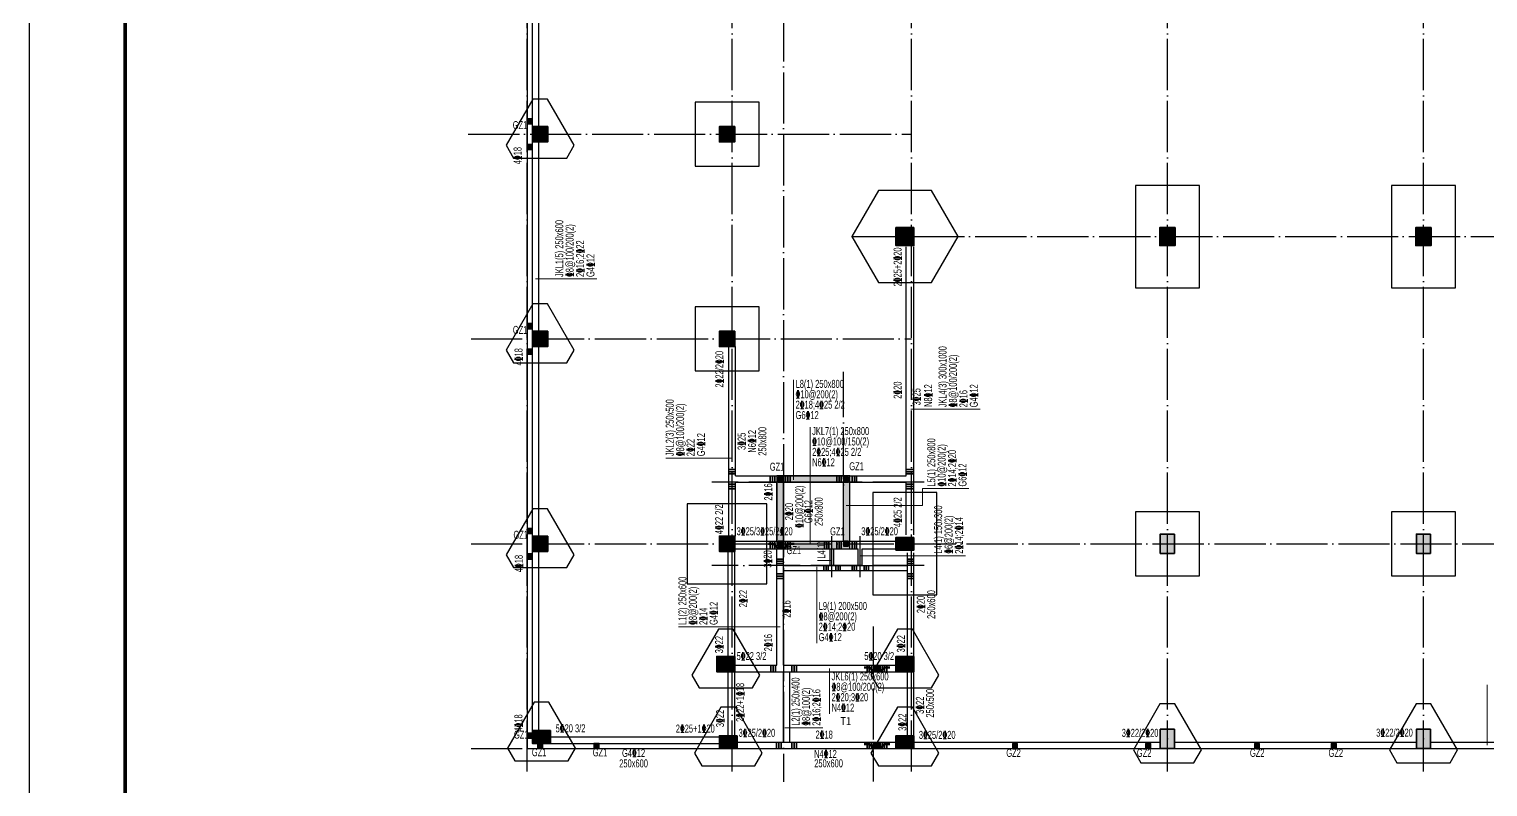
# Model space of a CAD drawing. Extents: x -695511 to 885008, y -751583 to -95266.
# Drawn here: x -250451 to -193477, y -399807 to -370206 of the extents above; entities that cross this region are included whole.
import ezdxf
from ezdxf.enums import TextEntityAlignment as Align

# ---------------------------------------------------------------- set-up
doc = ezdxf.new("R2010")
doc.units = 0
doc.header["$LTSCALE"] = 1000
doc.header["$MEASUREMENT"] = 0
doc.linetypes.add('DOTE', pattern=[2.42, 2, -0.2, 0.02, -0.2])
doc.linetypes.add('线型3', pattern=[750, 500, -250])
for name, color, linetype in [('3T_GLASS', 5, 'Continuous'), ('3T_WOOD', 21, 'Continuous'), ('_0', 7, 'Continuous'), ('BASE', 2, 'Continuous'), ('DOTE', 1, 'Continuous'), ('GZ', 211, 'Continuous'), ('PUB_TITLE', 4, 'Continuous'), ('SEDOTE', 40, 'DOTE'), ('TZ', 11, 'Continuous'), ('填充', 8, 'Continuous')]:
    doc.layers.add(name, color=color, linetype=linetype)
for name, color, linetype, lineweight in [('BEAM', 4, 'Continuous', 25), ('BEAM-DASH', 4, '线型3', 25), ('梁原位标注', 7, 'Continuous', 18), ('梁名称编号', 2, 'Continuous', 18), ('梁标注引线', 2, 'Continuous', 18), ('梁附加吊筋', 1, 'Continuous', 50), ('梁附加箍筋', 1, 'Continuous', 35), ('梁集中标注', 2, 'Continuous', 18), ('砼柱', 2, 'Continuous', 35)]:
    doc.layers.add(name, color=color, linetype=linetype, lineweight=lineweight)
doc.styles.add('宋体', font='simsun.ttc')
doc.styles.add('样式 1', font='GS_TXT.shx', dxfattribs={"width": 0.7, "height": 375, "bigfont": 'yjkchn.shx'})

# ---------------------------------------------------------------- blocks, each defined once
blk = doc.blocks.new('zw')
at = {"layer": 'DOTE', "linetype": 'DOTE'}
for p, q in [((-185373, -1049032), (-185373, -1007232)), ((-177373, -1049032), (-177373, -1007232)), ((-170373, -1049032), (-170373, -1007232)), ((-160373, -1049032), (-160373, -1007232)), ((-150373, -1049032), (-150373, -1007232)), ((-187684, -1024132), (-170373, -1024132)), ((-172717, -1028132), (-73373, -1028132)), ((-187573, -1032132), (-170373, -1032132)), ((-187573, -1040132), (-73373, -1040132)), ((-187573, -1048132), (-73373, -1048132))]:
    blk.add_line(p, q, dxfattribs=at)
blk = doc.blocks.new('1fmb')
at = {"layer": '3T_WOOD'}
h = blk.add_hatch(dxfattribs=at)
h.set_pattern_fill('钢筋混凝土', color=256, scale=100)
h.set_pattern_definition([(45, (0, 0), (-176.776695, 176.776695), []), (50, (0, 0), (717.2602, -62.75213), [75, -825]), (355, (0, 0), (-138.75133, 752.19213), [60, -660]), (100.4514, (59.8, -5.2), (578.5094, 689.43954), [63.7402, -701.1421]), (46.1842, (0, 200), (1067.24105, -165.519), [112.5, -1237.5]), (96.6356, (88.9, 186.2), (934.6627, 974.1179), [95.6103, -1051.713]), (351.1842, (0, 200), (934.662, 974.1186), [90, -990]), (21, (100, 150), (596.90705, -402.6189), [75, -825]), (326, (100, 150), (243.3153, 725.15005), [60, -660]), (71.4514, (149.74, 116.45), (840.2226, 322.5305), [63.7402, -701.1421]), (37.5, (0, 0), (12.159855, 332.89385), [0, -652, 0, -670, 0, -662.5]), (7.5, (0, 0), (263.06954, 394.41171), [0, -382, 0, -637, 0, -252.5]), (327.5, (-223, 0), (533.82244, -22.55487), [0, -250, 0, -780, 0, -1035]), (317.5, (-323, 0), (583.18617, 100.10498), [0, -325, 0, -518, 0, -735])])
h.paths.add_polyline_path([(-166623, -771847), (-166623, -767894), (-170523, -767894), (-170523, -771847)])
h.paths.add_polyline_path([(-172773, -797244), (-175623, -797244), (-175623, -800094), (-172773, -800094)])
h.paths.add_polyline_path([(-77373, -767894), (-82873, -767894), (-82873, -774044), (-77373, -774044)])
h.paths.add_polyline_path([(-170273, -771597), (-170273, -768144), (-166873, -768144), (-166873, -771597)], flags=16)
h.paths.add_polyline_path([(-173023, -797494), (-173023, -799794), (-175373, -799794), (-175373, -797494)], flags=16)
h.paths.add_polyline_path([(-77623, -768144), (-77623, -773794), (-82623, -773794), (-82623, -768144)], flags=16)
for points in [[(-172773, -797244), (-175623, -797244), (-175623, -800094), (-172773, -800094)], [(-173023, -797494), (-175373, -797494), (-175373, -799794), (-173023, -799794)]]:
    blk.add_lwpolyline(points, close=True, dxfattribs=at)
at = {"layer": 'BEAM'}
for p, q in [((-185173, -783644), (-185173, -776144)), ((-184923, -783644), (-184923, -776144)), ((-185173, -791644), (-185173, -784144)), ((-184923, -791644), (-184923, -784144)), ((-170573, -797244), (-170573, -788294)), ((-170273, -797369), (-170273, -788294)), ((-185173, -799644), (-185173, -792144)), ((-184923, -799644), (-184923, -792144)), ((-177498, -797369), (-177498, -792194)), ((-177248, -797244), (-177248, -792194)), ((-177498, -799594), (-177498, -797369)), ((-177248, -797244), (-175498, -797244)), ((-177248, -799594), (-177248, -797494)), ((-177248, -797494), (-175623, -797494)), ((-175623, -799794), (-175623, -797494)), ((-175498, -797244), (-172898, -797244)), ((-172898, -797244), (-170573, -797244)), ((-172773, -797494), (-170573, -797494)), ((-172773, -799794), (-172773, -797494)), ((-170573, -799544), (-170573, -797494)), ((-170273, -799544), (-170273, -797369)), ((-177248, -799794), (-175623, -799794)), ((-172773, -799794), (-170873, -799794)), ((-185173, -807194), (-185173, -800144)), ((-184923, -807194), (-184923, -800144)), ((-177523, -804394), (-177523, -800194)), ((-177273, -804394), (-177273, -800194)), ((-177248, -800094), (-175373, -800094)), ((-175623, -804644), (-175623, -800094)), ((-175623, -800094), (-173548, -800094)), ((-175373, -804644), (-175373, -800094)), ((-173548, -800744), (-173548, -800094)), ((-173398, -800094), (-172448, -800094)), ((-173398, -800744), (-173398, -800094)), ((-172448, -800744), (-172448, -800094)), ((-172298, -800094), (-170873, -800094)), ((-172298, -800744), (-172298, -800094)), ((-170523, -804394), (-170523, -800244)), ((-170273, -804394), (-170273, -800244)), ((-175373, -800744), (-170523, -800744)), ((-175373, -800944), (-170523, -800944)), ((-177523, -807394), (-177523, -804894)), ((-177273, -804644), (-175623, -804644)), ((-177273, -807394), (-177273, -804894)), ((-177273, -804894), (-175473, -804894)), ((-175473, -804894), (-170773, -804894)), ((-175373, -804644), (-170773, -804644)), ((-175373, -807644), (-175373, -804894)), ((-175123, -807644), (-175123, -804894)), ((-170523, -807394), (-170523, -804894)), ((-170273, -807394), (-170273, -804894)), ((-184673, -807444), (-177773, -807444)), ((-184673, -807694), (-177773, -807694)), ((-177273, -807644), (-170773, -807644)), ((-177273, -807894), (-170773, -807894)), ((-170273, -807644), (-160623, -807644)), ((-170273, -807894), (-160623, -807894)), ((-160123, -807644), (-150623, -807644)), ((-160123, -807894), (-150623, -807894)), ((-150123, -807644), (-140623, -807644)), ((-150123, -807894), (-140623, -807894))]:
    blk.add_line(p, q, dxfattribs=at)
at = {"layer": 'BEAM-DASH'}
for p, q in [((-175373, -799794), (-175373, -797494)), ((-175373, -797494), (-173023, -797494)), ((-173023, -799794), (-173023, -797494)), ((-175373, -799794), (-173023, -799794))]:
    blk.add_line(p, q, dxfattribs=at)
blk = doc.blocks.new('1fcol')
at = {"layer": '填充'}
h = blk.add_hatch(color=256, dxfattribs=at)
h.dxf.hatch_style = 1
h.paths.add_polyline_path([(-213743, -878963), (-214343, -878963), (-214343, -879563), (-213743, -879563)])
h = blk.add_hatch(color=256, dxfattribs=at)
h.dxf.hatch_style = 1
h.paths.add_polyline_path([(-206443, -878963), (-207043, -878963), (-207043, -879563), (-206443, -879563)])
h = blk.add_hatch(color=256, dxfattribs=at)
h.dxf.hatch_style = 1
h.paths.add_polyline_path([(-199443, -882913), (-200143, -882913), (-200143, -883613), (-199443, -883613)])
h = blk.add_hatch(color=256, dxfattribs=at)
h.dxf.hatch_style = 1
h.paths.add_polyline_path([(-189243, -882913), (-189843, -882913), (-189843, -883613), (-189243, -883613)])
h = blk.add_hatch(color=256, dxfattribs=at)
h.dxf.hatch_style = 1
h.paths.add_polyline_path([(-179243, -882913), (-179843, -882913), (-179843, -883613), (-179243, -883613)])
h = blk.add_hatch(color=256, dxfattribs=at)
h.dxf.hatch_style = 1
h.paths.add_polyline_path([(-213743, -886963), (-214343, -886963), (-214343, -887563), (-213743, -887563)])
h = blk.add_hatch(color=256, dxfattribs=at)
h.dxf.hatch_style = 1
h.paths.add_polyline_path([(-206443, -886963), (-207043, -886963), (-207043, -887563), (-206443, -887563)])
h = blk.add_hatch(color=256, dxfattribs=at)
h.dxf.hatch_style = 1
h.paths.add_polyline_path([(-213743, -894963), (-214343, -894963), (-214343, -895563), (-213743, -895563)])
h = blk.add_hatch(color=256, dxfattribs=at)
h.dxf.hatch_style = 1
h.paths.add_polyline_path([(-206443, -894963), (-207043, -894963), (-207043, -895563), (-206443, -895563)])
h = blk.add_hatch(color=256, dxfattribs=at)
h.dxf.hatch_style = 1
h.paths.add_polyline_path([(-199443, -895013), (-200143, -895013), (-200143, -895513), (-199443, -895513)])
h = blk.add_hatch(color=256, dxfattribs=at)
h.dxf.hatch_style = 1
h.paths.add_polyline_path([(-189268, -894888), (-189818, -894888), (-189818, -895638), (-189268, -895638)])
h = blk.add_hatch(color=256, dxfattribs=at)
h.dxf.hatch_style = 1
h.paths.add_polyline_path([(-179268, -894888), (-179818, -894888), (-179818, -895638), (-179268, -895638)])
h = blk.add_hatch(color=256, dxfattribs=at)
h.dxf.hatch_style = 1
h.paths.add_polyline_path([(-206443, -899663), (-207143, -899663), (-207143, -900263), (-206443, -900263)])
h = blk.add_hatch(color=256, dxfattribs=at)
h.dxf.hatch_style = 1
h.paths.add_polyline_path([(-199443, -899663), (-200143, -899663), (-200143, -900263), (-199443, -900263)])
h = blk.add_hatch(color=256, dxfattribs=at)
h.dxf.hatch_style = 1
h.paths.add_polyline_path([(-213643, -902563), (-214343, -902563), (-214343, -903063), (-213643, -903063)])
h = blk.add_hatch(color=256, dxfattribs=at)
h.dxf.hatch_style = 1
h.paths.add_polyline_path([(-206343, -902763), (-207043, -902763), (-207043, -903263), (-206343, -903263)])
h = blk.add_hatch(color=256, dxfattribs=at)
h.dxf.hatch_style = 1
h.paths.add_polyline_path([(-199443, -902763), (-200143, -902763), (-200143, -903263), (-199443, -903263)])
h = blk.add_hatch(color=256, dxfattribs=at)
h.dxf.hatch_style = 1
h.paths.add_polyline_path([(-189268, -902513), (-189818, -902513), (-189818, -903263), (-189268, -903263)])
h = blk.add_hatch(color=256, dxfattribs=at)
h.dxf.hatch_style = 1
h.paths.add_polyline_path([(-179268, -902513), (-179818, -902513), (-179818, -903263), (-179268, -903263)])
at = {"layer": '砼柱', "lineweight": 35}
for points in [[(-213743, -878963), (-214343, -878963), (-214343, -879563), (-213743, -879563)], [(-206443, -878963), (-207043, -878963), (-207043, -879563), (-206443, -879563)], [(-199443, -882913), (-200143, -882913), (-200143, -883613), (-199443, -883613)], [(-189243, -882913), (-189843, -882913), (-189843, -883613), (-189243, -883613)], [(-179243, -882913), (-179843, -882913), (-179843, -883613), (-179243, -883613)], [(-213743, -886963), (-214343, -886963), (-214343, -887563), (-213743, -887563)], [(-206443, -886963), (-207043, -886963), (-207043, -887563), (-206443, -887563)], [(-213743, -894963), (-214343, -894963), (-214343, -895563), (-213743, -895563)], [(-206443, -894963), (-207043, -894963), (-207043, -895563), (-206443, -895563)], [(-199443, -895013), (-200143, -895013), (-200143, -895513), (-199443, -895513)], [(-189268, -894888), (-189818, -894888), (-189818, -895638), (-189268, -895638)], [(-179268, -894888), (-179818, -894888), (-179818, -895638), (-179268, -895638)], [(-206443, -899663), (-207143, -899663), (-207143, -900263), (-206443, -900263)], [(-199443, -899663), (-200143, -899663), (-200143, -900263), (-199443, -900263)], [(-213643, -902563), (-214343, -902563), (-214343, -903063), (-213643, -903063)], [(-206343, -902763), (-207043, -902763), (-207043, -903263), (-206343, -903263)], [(-199443, -902763), (-200143, -902763), (-200143, -903263), (-199443, -903263)], [(-189268, -902513), (-189818, -902513), (-189818, -903263), (-189268, -903263)], [(-179268, -902513), (-179818, -902513), (-179818, -903263), (-179268, -903263)]]:
    blk.add_lwpolyline(points, close=True, dxfattribs=at)
blk = doc.blocks.new('1fgzz')
at = {"layer": 'GZ'}
h = blk.add_hatch(color=256, dxfattribs=at)
h.dxf.hatch_style = 1
h.paths.add_polyline_path([(-184082, -645301), (-184082, -645101), (-184282, -645101), (-184282, -645301)])
h = blk.add_hatch(color=256, dxfattribs=at)
h.dxf.hatch_style = 1
h.paths.add_polyline_path([(-184082, -646301), (-184082, -646101), (-184282, -646101), (-184282, -646301)])
h = blk.add_hatch(color=256, dxfattribs=at)
h.dxf.hatch_style = 1
h.paths.add_polyline_path([(-184082, -653301), (-184082, -653101), (-184282, -653101), (-184282, -653301)])
h = blk.add_hatch(color=256, dxfattribs=at)
h.dxf.hatch_style = 1
h.paths.add_polyline_path([(-184082, -654301), (-184082, -654101), (-184282, -654101), (-184282, -654301)])
h = blk.add_hatch(color=256, dxfattribs=at)
h.dxf.hatch_style = 1
h.paths.add_polyline_path([(-174282, -659301), (-174282, -659101), (-174482, -659101), (-174482, -659301)])
h = blk.add_hatch(color=256, dxfattribs=at)
h.dxf.hatch_style = 1
h.paths.add_polyline_path([(-171732, -659301), (-171732, -659101), (-171932, -659101), (-171932, -659301)])
h = blk.add_hatch(color=256, dxfattribs=at)
h.dxf.hatch_style = 1
h.paths.add_polyline_path([(-184082, -661301), (-184082, -661101), (-184282, -661101), (-184282, -661301)])
h = blk.add_hatch(color=256, dxfattribs=at)
h.dxf.hatch_style = 1
h.paths.add_polyline_path([(-174282, -661801), (-174282, -661601), (-174482, -661601), (-174482, -661801)])
h = blk.add_hatch(color=256, dxfattribs=at)
h.dxf.hatch_style = 1
h.paths.add_polyline_path([(-171732, -661801), (-171732, -661601), (-171932, -661601), (-171932, -661801)])
h = blk.add_hatch(color=256, dxfattribs=at)
h.dxf.hatch_style = 1
h.paths.add_polyline_path([(-184082, -662300), (-184082, -662100), (-184282, -662100), (-184282, -662300)])
h = blk.add_hatch(color=256, dxfattribs=at)
h.dxf.hatch_style = 1
h.paths.add_polyline_path([(-184082, -669300), (-184082, -669100), (-184282, -669100), (-184282, -669300)])
h = blk.add_hatch(color=256, dxfattribs=at)
h.dxf.hatch_style = 1
h.paths.add_polyline_path([(-183682, -669701), (-183682, -669501), (-183882, -669501), (-183882, -669701)])
h = blk.add_hatch(color=256, dxfattribs=at)
h.dxf.hatch_style = 1
h.paths.add_polyline_path([(-181482, -669701), (-181482, -669501), (-181682, -669501), (-181682, -669701)])
h = blk.add_hatch(color=256, dxfattribs=at)
h.dxf.hatch_style = 1
h.paths.add_polyline_path([(-165132, -669701), (-165132, -669501), (-165332, -669501), (-165332, -669701)])
h = blk.add_hatch(color=256, dxfattribs=at)
h.dxf.hatch_style = 1
h.paths.add_polyline_path([(-159932, -669701), (-159932, -669501), (-160132, -669501), (-160132, -669701)])
h = blk.add_hatch(color=256, dxfattribs=at)
h.dxf.hatch_style = 1
h.paths.add_polyline_path([(-155682, -669701), (-155682, -669501), (-155882, -669501), (-155882, -669701)])
h = blk.add_hatch(color=256, dxfattribs=at)
h.dxf.hatch_style = 1
h.paths.add_polyline_path([(-152682, -669701), (-152682, -669501), (-152882, -669501), (-152882, -669701)])
for points in [[(-184082, -645301), (-184082, -645101), (-184282, -645101), (-184282, -645301), (-184082, -645301)], [(-184082, -646301), (-184082, -646101), (-184282, -646101), (-184282, -646301), (-184082, -646301)], [(-184082, -653301), (-184082, -653101), (-184282, -653101), (-184282, -653301), (-184082, -653301)], [(-184082, -654301), (-184082, -654101), (-184282, -654101), (-184282, -654301), (-184082, -654301)], [(-174282, -659301), (-174282, -659101), (-174482, -659101), (-174482, -659301), (-174282, -659301)], [(-171732, -659301), (-171732, -659101), (-171932, -659101), (-171932, -659301), (-171732, -659301)], [(-184082, -661301), (-184082, -661101), (-184282, -661101), (-184282, -661301), (-184082, -661301)], [(-174282, -661801), (-174282, -661601), (-174482, -661601), (-174482, -661801), (-174282, -661801)], [(-171732, -661801), (-171732, -661601), (-171932, -661601), (-171932, -661801), (-171732, -661801)], [(-184082, -662300), (-184082, -662100), (-184282, -662100), (-184282, -662300), (-184082, -662300)], [(-184082, -669300), (-184082, -669100), (-184282, -669100), (-184282, -669300), (-184082, -669300)], [(-183682, -669701), (-183682, -669501), (-183882, -669501), (-183882, -669701), (-183682, -669701)], [(-181482, -669701), (-181482, -669501), (-181682, -669501), (-181682, -669701), (-181482, -669701)], [(-165132, -669701), (-165132, -669501), (-165332, -669501), (-165332, -669701), (-165132, -669701)], [(-159932, -669701), (-159932, -669501), (-160132, -669501), (-160132, -669701), (-159932, -669701)], [(-155682, -669701), (-155682, -669501), (-155882, -669501), (-155882, -669701), (-155682, -669701)], [(-152682, -669701), (-152682, -669501), (-152882, -669501), (-152882, -669701), (-152682, -669701)]]:
    blk.add_lwpolyline(points, dxfattribs=at)
blk = doc.blocks.new('ct1')
at = {"layer": 'BASE', "color": 9}
for points in [[(-538289, -680457), (-539327, -682256), (-539039, -682756), (-536961, -682756), (-536673, -682256), (-537711, -680457)], [(-529450, -683073), (-529450, -680573), (-531950, -680573), (-531950, -683073)], [(-524789, -684024), (-525827, -685823), (-524789, -687622), (-522711, -687622), (-521673, -685823), (-522711, -684024)], [(-514750, -687823), (-512250, -687823), (-512250, -683823), (-514750, -683823)], [(-504750, -687823), (-502250, -687823), (-502250, -683823), (-504750, -683823)], [(-538289, -688457), (-539327, -690256), (-539039, -690756), (-536961, -690756), (-536673, -690256), (-537711, -688457)], [(-529450, -691073), (-529450, -688573), (-531950, -688573), (-531950, -691073)], [(-525000, -699823), (-522500, -699823), (-522500, -695823), (-525000, -695823)], [(-538289, -696457), (-539327, -698256), (-539039, -698756), (-536961, -698756), (-536673, -698256), (-537711, -696457)], [(-532261, -699384), (-529139, -699384), (-529139, -696262), (-532261, -696262)], [(-512250, -699073), (-512250, -696573), (-514750, -696573), (-514750, -699073)], [(-502250, -699073), (-502250, -696573), (-504750, -696573), (-504750, -699073)], [(-531039, -701157), (-532077, -702956), (-531789, -703456), (-529711, -703456), (-529423, -702956), (-530461, -701157)], [(-524039, -701157), (-525077, -702956), (-524789, -703456), (-522711, -703456), (-522423, -702956), (-523461, -701157)], [(-538239, -704007), (-539277, -705806), (-538989, -706306), (-536911, -706306), (-536623, -705806), (-537661, -704007)], [(-513789, -704082), (-514827, -705881), (-514539, -706381), (-512461, -706381), (-512173, -705881), (-513211, -704082)], [(-503789, -704082), (-504827, -705881), (-504539, -706381), (-502461, -706381), (-502173, -705881), (-503211, -704082)], [(-530939, -704207), (-531977, -706006), (-531689, -706506), (-529611, -706506), (-529323, -706006), (-530361, -704207)], [(-524039, -704207), (-525077, -706006), (-524789, -706506), (-522711, -706506), (-522423, -706006), (-523461, -704207)]]:
    blk.add_lwpolyline(points, close=True, dxfattribs=at)
for p in [(-523750, -685823), (-513500, -685823), (-513500, -685823), (-503500, -685823), (-503500, -685823), (-538000, -689823), (-530700, -689823), (-538000, -697823), (-530700, -697823), (-523750, -697823), (-523750, -697823), (-513500, -697823), (-503500, -697823), (-530750, -702523), (-523750, -702523), (-537950, -705373), (-530650, -705573), (-523750, -705573), (-513500, -705448), (-503500, -705448)]:
    blk.add_point(p, dxfattribs=at)

msp = doc.modelspace()

# ---------------------------------------------------------------- hatches: boundary and pattern name
at = {"layer": 'TZ'}
h = msp.add_hatch(color=256, dxfattribs=at)
h.dxf.hatch_style = 1
h.paths.add_polyline_path([(-217483.3, -395108.8), (-217483.3, -395308.8), (-217183.3, -395308.8), (-217183.3, -395108.8)])
h = msp.add_hatch(color=256, dxfattribs=at)
h.dxf.hatch_style = 1
h.paths.add_polyline_path([(-217483.3, -398108.8), (-217483.3, -398308.8), (-217183.3, -398308.8), (-217183.3, -398108.8)])

# ---------------------------------------------------------------- linework, layer by layer
at = {"layer": '_0'}
msp.add_lwpolyline([(-223493.3, -358308.8), (-230993.3, -358308.8), (-230993.3, -398308.8), (-223493.3, -398308.8)], dxfattribs=at)
at = {"layer": 'PUB_TITLE'}
msp.add_lwpolyline([(-250451, -429704.5), (-92801, -429704.5), (-92801, -340604.5), (-250451, -340604.5)], close=True, dxfattribs=at)
at = {"layer": 'PUB_TITLE', "const_width": 150}
msp.add_lwpolyline([(-246701, -428204.5), (-94301, -428204.5), (-94301, -342104.5), (-246701, -342104.5)], close=True, dxfattribs=at)
at = {"layer": 'SEDOTE', "linetype": 'DOTE'}
msp.add_line((-220993.3, -357372.5), (-220993.3, -399608.5), dxfattribs=at)
for points in [[(-218643.3, -390208.8), (-218643.3, -383589)], [(-215499.5, -387908.8), (-223781.4, -387908.8)], [(-219093.3, -391611), (-219093.3, -390017.8)], [(-217993.3, -391611), (-217993.3, -390017.8)], [(-215499.5, -391158.8), (-223781.4, -391158.8)], [(-217483.3, -393541.1), (-217483.3, -399592.3)]]:
    msp.add_lwpolyline(points, dxfattribs=at)
at = {"layer": 'TZ'}
for points in [[(-217483.3, -395108.8), (-217483.3, -395308.8), (-217183.3, -395308.8), (-217183.3, -395108.8)], [(-217483.3, -398108.8), (-217483.3, -398308.8), (-217183.3, -398308.8), (-217183.3, -398108.8)]]:
    msp.add_lwpolyline(points, close=True, dxfattribs=at)
at = {"layer": '梁标注引线', "color": 6, "lineweight": 18}
for p, q in [((-230668.3, -379963.9), (-228277.6, -379963.9)), ((-216018.3, -385055.9), (-213305.1, -385055.9)), ((-219943.8, -390308.8), (-219943.8, -385751.3)), ((-223018.3, -386965.5), (-225586.5, -386965.5)), ((-219186.5, -395183.8), (-219186.5, -396960.4)), ((-193499, -398183.8), (-193499, -395826.2))]:
    msp.add_line(p, q, dxfattribs=at)
at = {"layer": '梁标注引线', "color": 3, "lineweight": 18}
for p, q in [((-220590.4, -387808.8), (-220590.4, -383907.4)), ((-217993.3, -390775.7), (-213883.9, -390775.7)), ((-219688.6, -391208.8), (-219688.6, -394193.7)), ((-219093.3, -390966), (-219663.9, -390966)), ((-221118.3, -393557.5), (-225091.1, -393557.5)), ((-220934.4, -397496.2), (-219454.6, -397496.2))]:
    msp.add_line(p, q, dxfattribs=at)
msp.add_lwpolyline([(-218543.3, -388808.8), (-215555.9, -388808.8), (-215555.9, -388151), (-213745.8, -388151)], dxfattribs=at)
at = {"layer": '梁附加吊筋', "lineweight": 50}
for points in [[(-221573.9, -390316.3), (-221373.9, -390316.3), (-221223.9, -390466.3), (-220923.9, -390466.3), (-220773.9, -390316.3), (-220573.9, -390316.3)], [(-217833.5, -395138.3), (-217633.5, -395138.3), (-217483.5, -395288.3), (-217183.5, -395288.3), (-217033.5, -395138.3), (-216833.5, -395138.3)], [(-217833.5, -398138.3), (-217633.5, -398138.3), (-217483.5, -398288.3), (-217183.5, -398288.3), (-217033.5, -398138.3), (-216833.5, -398138.3)]]:
    msp.add_lwpolyline(points, dxfattribs=at)
at = {"layer": '梁附加箍筋', "lineweight": 35}
for p, q in [((-222868.3, -387408.7), (-223118.3, -387408.7)), ((-215893.3, -387408.7), (-216193.3, -387408.7)), ((-222868.3, -387496.2), (-223118.3, -387496.2)), ((-222868.3, -387583.7), (-223118.3, -387583.7)), ((-222868.3, -387985.7), (-223118.3, -387985.7)), ((-221505.8, -387908.8), (-221505.8, -387658.8)), ((-221418.3, -387908.8), (-221418.3, -387658.8)), ((-221330.8, -387908.8), (-221330.8, -387658.8)), ((-220905.8, -387908.8), (-220905.8, -387658.8)), ((-220818.3, -387908.8), (-220818.3, -387658.8)), ((-220730.8, -387908.8), (-220730.8, -387658.8)), ((-218905.8, -387908.8), (-218905.8, -387658.8)), ((-218818.3, -387908.8), (-218818.3, -387658.8)), ((-218730.8, -387908.8), (-218730.8, -387658.8)), ((-218305.8, -387908.8), (-218305.8, -387658.8)), ((-218218.3, -387908.8), (-218218.3, -387658.8)), ((-218130.8, -387908.8), (-218130.8, -387658.8)), ((-215893.3, -387496.2), (-216193.3, -387496.2)), ((-215893.3, -387583.7), (-216193.3, -387583.7)), ((-215893.3, -387985.7), (-216193.3, -387985.7)), ((-222868.3, -388073.2), (-223118.3, -388073.2)), ((-222868.3, -388160.7), (-223118.3, -388160.7)), ((-215893.3, -388073.2), (-216193.3, -388073.2)), ((-215893.3, -388160.7), (-216193.3, -388160.7)), ((-221505.8, -390508.8), (-221505.8, -390208.8)), ((-221418.3, -390508.8), (-221418.3, -390208.8)), ((-221330.8, -390508.8), (-221330.8, -390208.8)), ((-220905.8, -390508.8), (-220905.8, -390208.8)), ((-220818.3, -390508.8), (-220818.3, -390208.8)), ((-220730.8, -390508.8), (-220730.8, -390208.8)), ((-219385.3, -390508.8), (-219385.3, -390208.8)), ((-219297.8, -390508.8), (-219297.8, -390208.8)), ((-219210.3, -390508.8), (-219210.3, -390208.8)), ((-218905.8, -390508.8), (-218905.8, -390208.8)), ((-218818.3, -390508.8), (-218818.3, -390208.8)), ((-218730.8, -390508.8), (-218730.8, -390208.8)), ((-218305.8, -390508.8), (-218305.8, -390208.8)), ((-218218.3, -390508.8), (-218218.3, -390208.8)), ((-218130.8, -390508.8), (-218130.8, -390208.8)), ((-220993.3, -390908.7), (-221243.3, -390908.7)), ((-220993.3, -390996.2), (-221243.3, -390996.2)), ((-220993.3, -391083.7), (-221243.3, -391083.7)), ((-219411.4, -391358.8), (-219411.4, -391158.8)), ((-219323.9, -391358.8), (-219323.9, -391158.8)), ((-219236.4, -391358.8), (-219236.4, -391158.8)), ((-218942.9, -391358.8), (-218942.9, -391158.8)), ((-218855.4, -391358.8), (-218855.4, -391158.8)), ((-218767.9, -391358.8), (-218767.9, -391158.8)), ((-218311.4, -391358.8), (-218311.4, -391158.8)), ((-218223.9, -391358.8), (-218223.9, -391158.8)), ((-218136.4, -391358.8), (-218136.4, -391158.8)), ((-217842.9, -391358.8), (-217842.9, -391158.8)), ((-217755.4, -391358.8), (-217755.4, -391158.8)), ((-217667.9, -391358.8), (-217667.9, -391158.8)), ((-215893.3, -390908.7), (-216143.3, -390908.7)), ((-215893.3, -390996.2), (-216143.3, -390996.2)), ((-215893.3, -391083.7), (-216143.3, -391083.7)), ((-220993.3, -391485.7), (-221243.3, -391485.7)), ((-220993.3, -391573.2), (-221243.3, -391573.2)), ((-220993.3, -391660.7), (-221243.3, -391660.7)), ((-215893.3, -391485.7), (-216143.3, -391485.7)), ((-215893.3, -391573.2), (-216143.3, -391573.2)), ((-215893.3, -391660.7), (-216143.3, -391660.7)), ((-221476.8, -395308.8), (-221476.8, -395058.8)), ((-221389.3, -395308.8), (-221389.3, -395058.8)), ((-221301.8, -395308.8), (-221301.8, -395058.8)), ((-220655.8, -395308.8), (-220655.8, -395058.8)), ((-220568.3, -395308.8), (-220568.3, -395058.8)), ((-220480.8, -395308.8), (-220480.8, -395058.8)), ((-217725.3, -395310.8), (-217725.3, -395060.8)), ((-217637.8, -395310.8), (-217637.8, -395060.8)), ((-217550.3, -395310.8), (-217550.3, -395060.8)), ((-217125.3, -395310.8), (-217125.3, -395060.8)), ((-217037.8, -395310.8), (-217037.8, -395060.8)), ((-216950.3, -395310.8), (-216950.3, -395060.8)), ((-221255.8, -398308.8), (-221255.8, -398058.8)), ((-221168.3, -398308.8), (-221168.3, -398058.8)), ((-221080.8, -398308.8), (-221080.8, -398058.8)), ((-220655.8, -398308.8), (-220655.8, -398058.8)), ((-220568.3, -398308.8), (-220568.3, -398058.8)), ((-220480.8, -398308.8), (-220480.8, -398058.8)), ((-217725.3, -398310.8), (-217725.3, -398060.8)), ((-217637.8, -398310.8), (-217637.8, -398060.8)), ((-217550.3, -398310.8), (-217550.3, -398060.8)), ((-217125.3, -398310.8), (-217125.3, -398060.8)), ((-217037.8, -398310.8), (-217037.8, -398060.8)), ((-216950.3, -398310.8), (-216950.3, -398060.8))]:
    msp.add_line(p, q, dxfattribs=at)

# ---------------------------------------------------------------- block references
for name, p in [('zw', (-45620.4, 649822.7)), ('1fcol', (-16450.6, 504954))]:
    msp.add_blockref(name, p)
at = {"layer": '3T_GLASS'}
msp.add_blockref('1fmb', (-45620.4, 409584.7), dxfattribs=at)
at = {"layer": 'GZ'}
for name, p in [('ct1', (307506.8, 307514.2)), ('1fgzz', (-46711.7, 271391.8))]:
    msp.add_blockref(name, p, dxfattribs=at)

# ---------------------------------------------------------------- texts
at = {"color": 2, "style": '宋体'}
msp.add_text('T1', height=312.5, dxfattribs=at).set_placement((-218766.1, -397485.2), align=Align.BOTTOM_LEFT)
at = {"layer": 'GZ', "style": '样式 1', "width": 0.7}
for s, p in [('GZ1', (-231563.6, -374203.1)), ('GZ1', (-231558.6, -382204.1)), ('GZ1', (-221522.1, -387549.6)), ('GZ1', (-218418.1, -387532.1)), ('GZ1', (-219167.1, -390074.1)), ('GZ1', (-231536.6, -390209.6)), ('GZ1', (-220868.1, -390808.6)), ('GZ1', (-231515.7, -398018.6)), ('GZ1', (-230817.2, -398705.6)), ('GZ1', (-228439.2, -398711.1)), ('GZ2', (-212285.2, -398730.1)), ('GZ2', (-207185.7, -398730.1)), ('GZ2', (-202769.2, -398730.1)), ('GZ2', (-199700.2, -398730.1))]:
    msp.add_text(s, height=312.5, dxfattribs=at).set_placement(p, align=Align.BOTTOM_LEFT)
at = {"layer": '梁原位标注', "style": '样式 1', "width": 0.7}
for s, p in [('4%%13218', (-231125.3, -374808.3)), ('2%%13225+2%%13220', (-216280.8, -378733.8)), ('4%%13218', (-231087.8, -382667.8)), ('2%%13222/2%%13220', (-223242.7, -382775.3)), ('4%%13218', (-231077.3, -390744.8)), ('3%%13220', (-221355.8, -390566.8)), ('4%%13218', (-231091.3, -396974.3))]:
    msp.add_text(s, height=312.5, rotation=90, dxfattribs=at).set_placement(p, align=Align.BOTTOM_RIGHT)
for s, p in [('2%%13220', (-216280.8, -384308.8)), ('3%%13225', (-215541.3, -384568.7)), ('2%%13216', (-221335.4, -388285.6))]:
    msp.add_text(s, height=312.5, rotation=90, dxfattribs=at).set_placement(p, align=Align.BOTTOM_CENTER)
for s, p in [('N8%%13212', (-215494.8, -384521.6)), ('3%%13225', (-222780.8, -386308.8)), ('N6%%13212', (-222374.5, -386308.8)), ('250x800', (-221968.3, -386308.8)), ('250x800', (-219766.6, -389054.7)), ('2%%13220', (-220929.7, -389054.7)), ('G6%%13212', (-220172.9, -389054.7)), ('2%%13222', (-222723.7, -392452.7)), ('2%%13220', (-215780.8, -392683.8)), ('250x600', (-215374.5, -392683.8)), ('3%%13222', (-216559.3, -394216.6)), ('2%%13222+1%%13218', (-222836.6, -396508.1)), ('3%%13222', (-215817.8, -396618.3)), ('250x500', (-215420.8, -396540.9)), ('3%%13222', (-216502.6, -397281.5))]:
    msp.add_text(s, height=312.5, rotation=90, dxfattribs=at).set_placement(p, align=Align.TOP_CENTER)
msp.add_text('%%13210@200(2)', height=312.5, rotation=90, dxfattribs=at).set_placement((-220526.3, -389694), align=Align.TOP_LEFT)
for s, p in [('4%%13225 2/2', (-216280.8, -389657.5)), ('4%%13222 2/2', (-223255.8, -389933.8)), ('2%%13216', (-220618.7, -393194.3)), ('3%%13222', (-223252.6, -394588.4)), ('2%%13216', (-221336.4, -394511.4)), ('3%%13222', (-223216.5, -397474.7))]:
    msp.add_text(s, height=312.5, rotation=90, dxfattribs=at).set_placement(p, align=Align.BOTTOM_LEFT)
for s, p in [('3%%13225/3%%13225/2%%13220', (-222818.3, -390071.3)), ('5%%13222 3/2', (-222818.3, -394946.3)), ('5%%13220 3/2', (-229888.7, -397770.6)), ('3%%13225/2%%13220', (-222743.3, -397946.3))]:
    msp.add_text(s, height=312.5, dxfattribs=at).set_placement(p, align=Align.BOTTOM_LEFT)
for s, p in [('3%%13225/2%%13220', (-216518.3, -390071.3)), ('5%%13220 3/2', (-216668.3, -394946.3)), ('2%%13225+1%%13220', (-223671.9, -397780.4)), ('3%%13225/2%%13220', (-214267.8, -398026.9)), ('3%%13222/2%%13220', (-206343.3, -397946.3)), ('3%%13222/2%%13220', (-196405.4, -397938.4))]:
    msp.add_text(s, height=312.5, dxfattribs=at).set_placement(p, align=Align.BOTTOM_RIGHT)
msp.add_text('2%%13218', height=312.5, dxfattribs=at).set_placement((-219398.2, -398014.9), align=Align.BOTTOM_CENTER)
for s, p in [('250x600', (-226843.3, -398734.1)), ('G4%%13212', (-226843.3, -398327.8)), ('250x600', (-219227, -398731.1)), ('N4%%13212', (-219349.1, -398363.9))]:
    msp.add_text(s, height=312.5, dxfattribs=at).set_placement(p, align=Align.TOP_CENTER)
at = {"layer": '梁名称编号', "color": 6, "style": '样式 1', "width": 0.7}
for s, p in [('JKL1(5) 250x600', (-229496.3, -379888.9)), ('JKL4(3) 300x1000', (-214523.8, -384980.9))]:
    msp.add_text(s, height=312.5, rotation=90, dxfattribs=at).set_placement(p, align=Align.BOTTOM_LEFT)
at = {"layer": '梁名称编号', "color": 3, "style": '样式 1', "width": 0.7}
msp.add_text('L8(1) 250x800', height=312.5, dxfattribs=at).set_placement((-220515.4, -383907.4), align=Align.TOP_LEFT)
at = {"layer": '梁名称编号', "color": 6, "style": '样式 1', "width": 0.7}
msp.add_text('JKL2(3) 250x500', height=312.5, rotation=90, dxfattribs=at).set_placement((-225586.5, -386890.5), align=Align.TOP_LEFT)
msp.add_text('JKL7(1) 250x800', height=312.5, dxfattribs=at).set_placement((-219868.8, -385751.3), align=Align.TOP_LEFT)
at = {"layer": '梁名称编号', "color": 3, "style": '样式 1', "width": 0.7}
for s, p in [('L5(1) 250x800', (-214964.6, -388076)), ('L4(1) 150x300', (-214696.4, -390700.7)), ('L2(1) 250x400', (-220267.1, -397421.2))]:
    msp.add_text(s, height=312.5, rotation=90, dxfattribs=at).set_placement(p, align=Align.BOTTOM_LEFT)
for s, p in [('L4(1)', (-219663.9, -390891)), ('L1(2) 250x600', (-225091.1, -393482.5))]:
    msp.add_text(s, height=312.5, rotation=90, dxfattribs=at).set_placement(p, align=Align.TOP_LEFT)
msp.add_text('L9(1) 200x500', height=312.5, dxfattribs=at).set_placement((-219613.6, -392989.1), align=Align.BOTTOM_LEFT)
at = {"layer": '梁名称编号', "color": 6, "style": '样式 1', "width": 0.7}
msp.add_text('JKL6(1) 250x600', height=312.5, dxfattribs=at).set_placement((-219111.5, -395741.7), align=Align.BOTTOM_LEFT)
at = {"layer": '梁集中标注', "color": 6, "style": '样式 1', "width": 0.7}
for s, p in [('%%1328@100/200(2)', (-229090.1, -379888.9)), ('2%%13216;2%%13222', (-228683.8, -379888.9)), ('G4%%13212', (-228277.6, -379888.9)), ('%%1328@100/200(2)', (-214117.6, -384980.9)), ('2%%13216', (-213711.3, -384980.9)), ('G4%%13212', (-213305.1, -384980.9))]:
    msp.add_text(s, height=312.5, rotation=90, dxfattribs=at).set_placement(p, align=Align.BOTTOM_LEFT)
at = {"layer": '梁集中标注', "color": 3, "style": '样式 1', "width": 0.7}
for s, p in [('%%13210@200(2)', (-220515.4, -384313.6)), ('2%%13218;4%%13225 2/2', (-220515.4, -384719.9)), ('G6%%13212', (-220515.4, -385126.1))]:
    msp.add_text(s, height=312.5, dxfattribs=at).set_placement(p, align=Align.TOP_LEFT)
at = {"layer": '梁集中标注', "color": 6, "style": '样式 1', "width": 0.7}
for s, p in [('%%1328@100/200(2)', (-225180.3, -386890.5)), ('2%%13222', (-224774, -386890.5)), ('G4%%13212', (-224367.8, -386890.5))]:
    msp.add_text(s, height=312.5, rotation=90, dxfattribs=at).set_placement(p, align=Align.TOP_LEFT)
for s, p in [('%%13210@100/150(2)', (-219868.8, -386157.6)), ('2%%13225;4%%13225 2/2', (-219868.8, -386563.8)), ('N6%%13212', (-219868.8, -386970.1))]:
    msp.add_text(s, height=312.5, dxfattribs=at).set_placement(p, align=Align.TOP_LEFT)
at = {"layer": '梁集中标注', "color": 3, "style": '样式 1', "width": 0.7}
for s, p in [('%%13210@200(2)', (-214558.3, -388076)), ('2%%13214;2%%13220', (-214152.1, -388076)), ('G6%%13212', (-213745.8, -388076)), ('%%1326@200(2)', (-214290.2, -390700.7)), ('2%%13214;2%%13214', (-213883.9, -390700.7)), ('%%1328@100(2)', (-219860.8, -397421.2)), ('2%%13216;2%%13216', (-219454.6, -397421.2))]:
    msp.add_text(s, height=312.5, rotation=90, dxfattribs=at).set_placement(p, align=Align.BOTTOM_LEFT)
for s, p in [('%%1328@200(2)', (-224684.8, -393482.5)), ('2%%13214', (-224278.6, -393482.5)), ('G4%%13212', (-223872.3, -393482.5))]:
    msp.add_text(s, height=312.5, rotation=90, dxfattribs=at).set_placement(p, align=Align.TOP_LEFT)
for s, p in [('%%1328@200(2)', (-219613.6, -393395.3)), ('2%%13214;2%%13220', (-219613.6, -393801.6)), ('G4%%13212', (-219613.6, -394207.8))]:
    msp.add_text(s, height=312.5, dxfattribs=at).set_placement(p, align=Align.BOTTOM_LEFT)
at = {"layer": '梁集中标注', "color": 6, "style": '样式 1', "width": 0.7}
for s, p in [('%%1328@100/200(2)', (-219111.5, -396147.9)), ('2%%13220;3%%13220', (-219111.5, -396554.2)), ('N4%%13212', (-219111.5, -396960.4))]:
    msp.add_text(s, height=312.5, dxfattribs=at).set_placement(p, align=Align.BOTTOM_LEFT)

doc.saveas('drawing.dxf')
